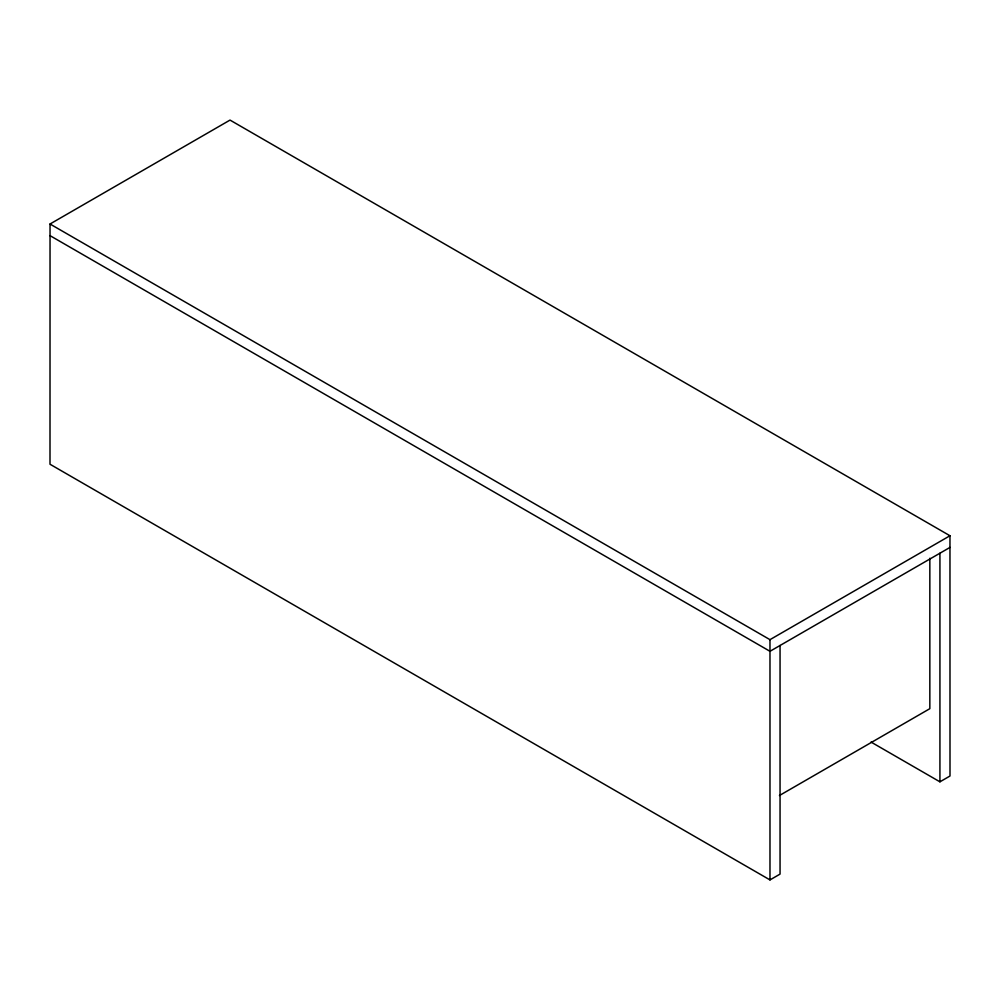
<?xml version="1.0" encoding="UTF-8"?>
<svg xmlns="http://www.w3.org/2000/svg" width="1000" height="1000" viewBox="0 0 1000 1000"><rect width="100%" height="100%" fill="white"/><g stroke="black" fill="none" stroke-linecap="round" stroke-linejoin="round"><path stroke-width="1.5" d="M780.05 645.487L780.05 874.1L769.975 879.912L50 464.237L50.038 224L230.025 120.087L949.963 535.75L950 776.012L939.925 781.825L871.038 742.062M50.038 224L769.975 639.663L949.963 535.75M950 547.4L769.975 651.3L50 235.625M779.425 795.525L929.837 708.675L929.837 558.263M939.925 553.212L939.925 781.825M769.975 639.663L769.975 879.912"/></g></svg>
